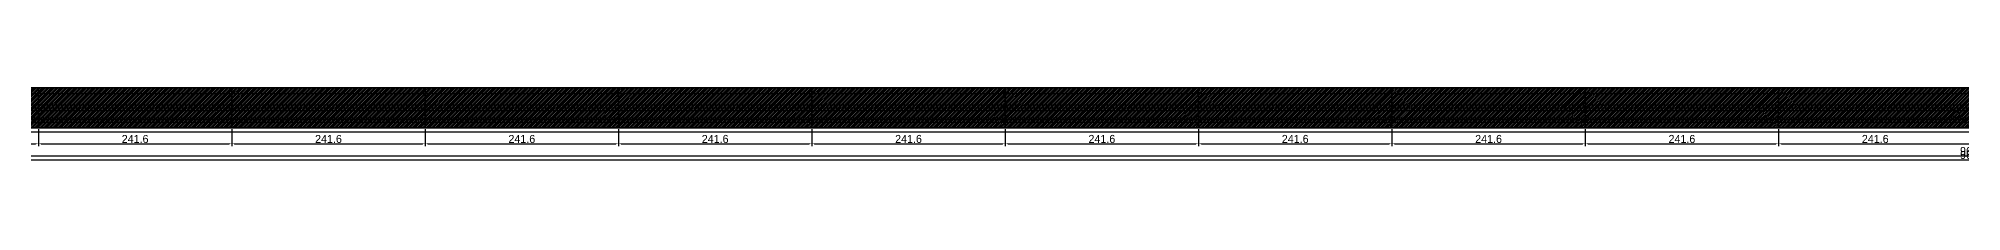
# Model space of a CAD drawing. Header units: metres. Extents: x 12791 to 22478, y 13116 to 13229.
# Drawn here: x 15212 to 17615, y 13116 to 13209 of the extents above; entities that cross this region are included whole.
import ezdxf

# ---------------------------------------------------------------- set-up
doc = ezdxf.new("R2010")
doc.units = ezdxf.units.M
for name, color, linetype in [('barrote', 251, 'CONTINUOUS'), ('COTA', 241, 'CONTINUOUS'), ('cotas', 241, 'CONTINUOUS'), ('Demarcação 1', 251, 'CONTINUOUS'), ('Hachura', 251, 'CONTINUOUS'), ('Laje_Perimetro', 7, 'CONTINUOUS'), ('Painéis', 200, 'CONTINUOUS'), ('presilha', 1, 'CONTINUOUS'), ('SARR_3.5x7', 81, 'CONTINUOUS')]:
    doc.layers.add(name, color=color, linetype=linetype)
doc.dimstyles.new('EZ DXF', dxfattribs={"dimtxt": 10, "dimasz": 3.5, "dimexe": 3, "dimexo": 1.5, "dimgap": 1, "dimtad": 1, "dimdec": 1, "dimdsep": 46, "dimcen": 2.5, "dimazin": 3, "dimtfac": 1, "dimtmove": 0, "dimatfit": 3})

msp = doc.modelspace()

# ---------------------------------------------------------------- hatches: boundary and pattern name
at = {"layer": 'Hachura'}
h = msp.add_hatch(color=3, dxfattribs=at)
h.dxf.hatch_style = 1
h.paths.add_polyline_path([(14969.9914, 13158.9905), (15211.5914, 13158.9905), (15211.5914, 13208.9905), (14969.9914, 13208.9905)])
h = msp.add_hatch(dxfattribs=at)
h.set_pattern_fill('ANSI31', scale=0.5)
h.paths.add_polyline_path([(14969.9914, 13158.9905), (15211.5914, 13158.9905), (15211.5914, 13208.9905), (14969.9914, 13208.9905)])
h = msp.add_hatch(color=3, dxfattribs=at)
h.dxf.hatch_style = 1
h.paths.add_polyline_path([(14969.9914, 13158.9905), (15211.5914, 13158.9905), (15211.5914, 13208.9905), (14969.9914, 13208.9905)])
h = msp.add_hatch(dxfattribs=at)
h.set_pattern_fill('ANSI31', scale=0.5)
h.paths.add_polyline_path([(14969.9914, 13158.9905), (15211.5914, 13158.9905), (15211.5914, 13208.9905), (14969.9914, 13208.9905)])
h = msp.add_hatch(color=3, dxfattribs=at)
h.dxf.hatch_style = 1
h.paths.add_polyline_path([(15211.5914, 13158.9905), (15453.1914, 13158.9905), (15453.1914, 13208.9905), (15211.5914, 13208.9905)])
h = msp.add_hatch(dxfattribs=at)
h.set_pattern_fill('ANSI31', scale=0.5)
h.paths.add_polyline_path([(15211.5914, 13158.9905), (15453.1914, 13158.9905), (15453.1914, 13208.9905), (15211.5914, 13208.9905)])
h = msp.add_hatch(color=3, dxfattribs=at)
h.dxf.hatch_style = 1
h.paths.add_polyline_path([(15211.5914, 13158.9905), (15453.1914, 13158.9905), (15453.1914, 13208.9905), (15211.5914, 13208.9905)])
h = msp.add_hatch(dxfattribs=at)
h.set_pattern_fill('ANSI31', scale=0.5)
h.paths.add_polyline_path([(15211.5914, 13158.9905), (15453.1914, 13158.9905), (15453.1914, 13208.9905), (15211.5914, 13208.9905)])
h = msp.add_hatch(color=3, dxfattribs=at)
h.dxf.hatch_style = 1
h.paths.add_polyline_path([(15453.1914, 13158.9905), (15694.7914, 13158.9905), (15694.7914, 13208.9905), (15453.1914, 13208.9905)])
h = msp.add_hatch(dxfattribs=at)
h.set_pattern_fill('ANSI31', scale=0.5)
h.paths.add_polyline_path([(15453.1914, 13158.9905), (15694.7914, 13158.9905), (15694.7914, 13208.9905), (15453.1914, 13208.9905)])
h = msp.add_hatch(color=3, dxfattribs=at)
h.dxf.hatch_style = 1
h.paths.add_polyline_path([(15453.1914, 13158.9905), (15694.7914, 13158.9905), (15694.7914, 13208.9905), (15453.1914, 13208.9905)])
h = msp.add_hatch(dxfattribs=at)
h.set_pattern_fill('ANSI31', scale=0.5)
h.paths.add_polyline_path([(15453.1914, 13158.9905), (15694.7914, 13158.9905), (15694.7914, 13208.9905), (15453.1914, 13208.9905)])
h = msp.add_hatch(color=3, dxfattribs=at)
h.dxf.hatch_style = 1
h.paths.add_polyline_path([(15694.7914, 13158.9905), (15936.3914, 13158.9905), (15936.3914, 13208.9905), (15694.7914, 13208.9905)])
h = msp.add_hatch(dxfattribs=at)
h.set_pattern_fill('ANSI31', scale=0.5)
h.paths.add_polyline_path([(15694.7914, 13158.9905), (15936.3914, 13158.9905), (15936.3914, 13208.9905), (15694.7914, 13208.9905)])
h = msp.add_hatch(color=3, dxfattribs=at)
h.dxf.hatch_style = 1
h.paths.add_polyline_path([(15694.7914, 13158.9905), (15936.3914, 13158.9905), (15936.3914, 13208.9905), (15694.7914, 13208.9905)])
h = msp.add_hatch(dxfattribs=at)
h.set_pattern_fill('ANSI31', scale=0.5)
h.paths.add_polyline_path([(15694.7914, 13158.9905), (15936.3914, 13158.9905), (15936.3914, 13208.9905), (15694.7914, 13208.9905)])
h = msp.add_hatch(color=3, dxfattribs=at)
h.dxf.hatch_style = 1
h.paths.add_polyline_path([(15936.3914, 13158.9905), (16177.9914, 13158.9905), (16177.9914, 13208.9905), (15936.3914, 13208.9905)])
h = msp.add_hatch(dxfattribs=at)
h.set_pattern_fill('ANSI31', scale=0.5)
h.paths.add_polyline_path([(15936.3914, 13158.9905), (16177.9914, 13158.9905), (16177.9914, 13208.9905), (15936.3914, 13208.9905)])
h = msp.add_hatch(color=3, dxfattribs=at)
h.dxf.hatch_style = 1
h.paths.add_polyline_path([(15936.3914, 13158.9905), (16177.9914, 13158.9905), (16177.9914, 13208.9905), (15936.3914, 13208.9905)])
h = msp.add_hatch(dxfattribs=at)
h.set_pattern_fill('ANSI31', scale=0.5)
h.paths.add_polyline_path([(15936.3914, 13158.9905), (16177.9914, 13158.9905), (16177.9914, 13208.9905), (15936.3914, 13208.9905)])
h = msp.add_hatch(color=3, dxfattribs=at)
h.dxf.hatch_style = 1
h.paths.add_polyline_path([(16177.9914, 13158.9905), (16419.5914, 13158.9905), (16419.5914, 13208.9905), (16177.9914, 13208.9905)])
h = msp.add_hatch(dxfattribs=at)
h.set_pattern_fill('ANSI31', scale=0.5)
h.paths.add_polyline_path([(16177.9914, 13158.9905), (16419.5914, 13158.9905), (16419.5914, 13208.9905), (16177.9914, 13208.9905)])
h = msp.add_hatch(color=3, dxfattribs=at)
h.dxf.hatch_style = 1
h.paths.add_polyline_path([(16177.9914, 13158.9905), (16419.5914, 13158.9905), (16419.5914, 13208.9905), (16177.9914, 13208.9905)])
h = msp.add_hatch(dxfattribs=at)
h.set_pattern_fill('ANSI31', scale=0.5)
h.paths.add_polyline_path([(16177.9914, 13158.9905), (16419.5914, 13158.9905), (16419.5914, 13208.9905), (16177.9914, 13208.9905)])
h = msp.add_hatch(color=3, dxfattribs=at)
h.dxf.hatch_style = 1
h.paths.add_polyline_path([(16419.5914, 13158.9905), (16661.1914, 13158.9905), (16661.1914, 13208.9905), (16419.5914, 13208.9905)])
h = msp.add_hatch(dxfattribs=at)
h.set_pattern_fill('ANSI31', scale=0.5)
h.paths.add_polyline_path([(16419.5914, 13158.9905), (16661.1914, 13158.9905), (16661.1914, 13208.9905), (16419.5914, 13208.9905)])
h = msp.add_hatch(color=3, dxfattribs=at)
h.dxf.hatch_style = 1
h.paths.add_polyline_path([(16419.5914, 13158.9905), (16661.1914, 13158.9905), (16661.1914, 13208.9905), (16419.5914, 13208.9905)])
h = msp.add_hatch(dxfattribs=at)
h.set_pattern_fill('ANSI31', scale=0.5)
h.paths.add_polyline_path([(16419.5914, 13158.9905), (16661.1914, 13158.9905), (16661.1914, 13208.9905), (16419.5914, 13208.9905)])
h = msp.add_hatch(color=3, dxfattribs=at)
h.dxf.hatch_style = 1
h.paths.add_polyline_path([(16661.1914, 13158.9905), (16902.7914, 13158.9905), (16902.7914, 13208.9905), (16661.1914, 13208.9905)])
h = msp.add_hatch(dxfattribs=at)
h.set_pattern_fill('ANSI31', scale=0.5)
h.paths.add_polyline_path([(16661.1914, 13158.9905), (16902.7914, 13158.9905), (16902.7914, 13208.9905), (16661.1914, 13208.9905)])
h = msp.add_hatch(color=3, dxfattribs=at)
h.dxf.hatch_style = 1
h.paths.add_polyline_path([(16661.1914, 13158.9905), (16902.7914, 13158.9905), (16902.7914, 13208.9905), (16661.1914, 13208.9905)])
h = msp.add_hatch(dxfattribs=at)
h.set_pattern_fill('ANSI31', scale=0.5)
h.paths.add_polyline_path([(16661.1914, 13158.9905), (16902.7914, 13158.9905), (16902.7914, 13208.9905), (16661.1914, 13208.9905)])
h = msp.add_hatch(color=3, dxfattribs=at)
h.dxf.hatch_style = 1
h.paths.add_polyline_path([(16902.7914, 13158.9905), (17144.3914, 13158.9905), (17144.3914, 13208.9905), (16902.7914, 13208.9905)])
h = msp.add_hatch(dxfattribs=at)
h.set_pattern_fill('ANSI31', scale=0.5)
h.paths.add_polyline_path([(16902.7914, 13158.9905), (17144.3914, 13158.9905), (17144.3914, 13208.9905), (16902.7914, 13208.9905)])
h = msp.add_hatch(color=3, dxfattribs=at)
h.dxf.hatch_style = 1
h.paths.add_polyline_path([(16902.7914, 13158.9905), (17144.3914, 13158.9905), (17144.3914, 13208.9905), (16902.7914, 13208.9905)])
h = msp.add_hatch(dxfattribs=at)
h.set_pattern_fill('ANSI31', scale=0.5)
h.paths.add_polyline_path([(16902.7914, 13158.9905), (17144.3914, 13158.9905), (17144.3914, 13208.9905), (16902.7914, 13208.9905)])
h = msp.add_hatch(color=3, dxfattribs=at)
h.dxf.hatch_style = 1
h.paths.add_polyline_path([(17144.3914, 13158.9905), (17385.9914, 13158.9905), (17385.9914, 13208.9905), (17144.3914, 13208.9905)])
h = msp.add_hatch(dxfattribs=at)
h.set_pattern_fill('ANSI31', scale=0.5)
h.paths.add_polyline_path([(17144.3914, 13158.9905), (17385.9914, 13158.9905), (17385.9914, 13208.9905), (17144.3914, 13208.9905)])
h = msp.add_hatch(color=3, dxfattribs=at)
h.dxf.hatch_style = 1
h.paths.add_polyline_path([(17144.3914, 13158.9905), (17385.9914, 13158.9905), (17385.9914, 13208.9905), (17144.3914, 13208.9905)])
h = msp.add_hatch(dxfattribs=at)
h.set_pattern_fill('ANSI31', scale=0.5)
h.paths.add_polyline_path([(17144.3914, 13158.9905), (17385.9914, 13158.9905), (17385.9914, 13208.9905), (17144.3914, 13208.9905)])
h = msp.add_hatch(color=3, dxfattribs=at)
h.dxf.hatch_style = 1
h.paths.add_polyline_path([(17385.9914, 13158.9905), (17627.5914, 13158.9905), (17627.5914, 13208.9905), (17385.9914, 13208.9905)])
h = msp.add_hatch(dxfattribs=at)
h.set_pattern_fill('ANSI31', scale=0.5)
h.paths.add_polyline_path([(17385.9914, 13158.9905), (17627.5914, 13158.9905), (17627.5914, 13208.9905), (17385.9914, 13208.9905)])
h = msp.add_hatch(color=3, dxfattribs=at)
h.dxf.hatch_style = 1
h.paths.add_polyline_path([(17385.9914, 13158.9905), (17627.5914, 13158.9905), (17627.5914, 13208.9905), (17385.9914, 13208.9905)])
h = msp.add_hatch(dxfattribs=at)
h.set_pattern_fill('ANSI31', scale=0.5)
h.paths.add_polyline_path([(17385.9914, 13158.9905), (17627.5914, 13158.9905), (17627.5914, 13208.9905), (17385.9914, 13208.9905)])

# ---------------------------------------------------------------- linework, layer by layer
at = {"layer": 'barrote'}
msp.add_line((12800.5914, 13171.4905), (22454.5914, 13171.4905), dxfattribs=at)
msp.add_line((12800.5914, 13171.4905), (22454.5914, 13171.4905), dxfattribs=at)
at = {"layer": 'Demarcação 1'}
msp.add_line((12795.5914, 13183.9905), (22459.5914, 13183.9905), dxfattribs=at)
msp.add_line((12795.5914, 13183.9905), (22459.5914, 13183.9905), dxfattribs=at)
at = {"layer": 'Laje_Perimetro'}
msp.add_lwpolyline([(12790.5914, 13153.9905), (22464.5914, 13153.9905), (22464.5914, 13168.9905), (12790.5914, 13168.9905)], close=True, dxfattribs=at)
msp.add_lwpolyline([(12790.5914, 13153.9905), (22464.5914, 13153.9905), (22464.5914, 13168.9905), (12790.5914, 13168.9905)], close=True, dxfattribs=at)
at = {"layer": 'Painéis'}
for points in [[(12795.5914, 13208.9905), (22459.5914, 13208.9905)], [(12795.5914, 13208.9905), (22459.5914, 13208.9905)], [(14969.9914, 13158.9905), (15211.5914, 13158.9905), (15211.5914, 13208.9905), (14969.9914, 13208.9905)], [(14969.9914, 13158.9905), (15211.5914, 13158.9905), (15211.5914, 13208.9905), (14969.9914, 13208.9905)], [(15211.5914, 13158.9905), (15211.5914, 13208.9905)], [(15211.5914, 13158.9905), (15453.1914, 13158.9905), (15453.1914, 13208.9905), (15211.5914, 13208.9905)], [(15211.5914, 13158.9905), (15211.5914, 13208.9905)], [(15211.5914, 13158.9905), (15453.1914, 13158.9905), (15453.1914, 13208.9905), (15211.5914, 13208.9905)], [(15453.1914, 13158.9905), (15453.1914, 13208.9905)], [(15453.1914, 13158.9905), (15694.7914, 13158.9905), (15694.7914, 13208.9905), (15453.1914, 13208.9905)], [(15453.1914, 13158.9905), (15453.1914, 13208.9905)], [(15453.1914, 13158.9905), (15694.7914, 13158.9905), (15694.7914, 13208.9905), (15453.1914, 13208.9905)], [(15694.7914, 13158.9905), (15694.7914, 13208.9905)], [(15694.7914, 13158.9905), (15936.3914, 13158.9905), (15936.3914, 13208.9905), (15694.7914, 13208.9905)], [(15694.7914, 13158.9905), (15694.7914, 13208.9905)], [(15694.7914, 13158.9905), (15936.3914, 13158.9905), (15936.3914, 13208.9905), (15694.7914, 13208.9905)], [(15936.3914, 13158.9905), (15936.3914, 13208.9905)], [(15936.3914, 13158.9905), (16177.9914, 13158.9905), (16177.9914, 13208.9905), (15936.3914, 13208.9905)], [(15936.3914, 13158.9905), (15936.3914, 13208.9905)], [(15936.3914, 13158.9905), (16177.9914, 13158.9905), (16177.9914, 13208.9905), (15936.3914, 13208.9905)], [(16177.9914, 13158.9905), (16177.9914, 13208.9905)], [(16177.9914, 13158.9905), (16419.5914, 13158.9905), (16419.5914, 13208.9905), (16177.9914, 13208.9905)], [(16177.9914, 13158.9905), (16177.9914, 13208.9905)], [(16177.9914, 13158.9905), (16419.5914, 13158.9905), (16419.5914, 13208.9905), (16177.9914, 13208.9905)], [(16419.5914, 13158.9905), (16419.5914, 13208.9905)], [(16419.5914, 13158.9905), (16661.1914, 13158.9905), (16661.1914, 13208.9905), (16419.5914, 13208.9905)], [(16419.5914, 13158.9905), (16419.5914, 13208.9905)], [(16419.5914, 13158.9905), (16661.1914, 13158.9905), (16661.1914, 13208.9905), (16419.5914, 13208.9905)], [(16661.1914, 13158.9905), (16661.1914, 13208.9905)], [(16661.1914, 13158.9905), (16902.7914, 13158.9905), (16902.7914, 13208.9905), (16661.1914, 13208.9905)], [(16661.1914, 13158.9905), (16661.1914, 13208.9905)], [(16661.1914, 13158.9905), (16902.7914, 13158.9905), (16902.7914, 13208.9905), (16661.1914, 13208.9905)], [(16902.7914, 13158.9905), (16902.7914, 13208.9905)], [(16902.7914, 13158.9905), (17144.3914, 13158.9905), (17144.3914, 13208.9905), (16902.7914, 13208.9905)], [(16902.7914, 13158.9905), (16902.7914, 13208.9905)], [(16902.7914, 13158.9905), (17144.3914, 13158.9905), (17144.3914, 13208.9905), (16902.7914, 13208.9905)], [(17144.3914, 13158.9905), (17144.3914, 13208.9905)], [(17144.3914, 13158.9905), (17385.9914, 13158.9905), (17385.9914, 13208.9905), (17144.3914, 13208.9905)], [(17144.3914, 13158.9905), (17144.3914, 13208.9905)], [(17144.3914, 13158.9905), (17385.9914, 13158.9905), (17385.9914, 13208.9905), (17144.3914, 13208.9905)], [(17385.9914, 13158.9905), (17385.9914, 13208.9905)], [(17385.9914, 13158.9905), (17627.5914, 13158.9905), (17627.5914, 13208.9905), (17385.9914, 13208.9905)], [(17385.9914, 13158.9905), (17385.9914, 13208.9905)], [(17385.9914, 13158.9905), (17627.5914, 13158.9905), (17627.5914, 13208.9905), (17385.9914, 13208.9905)], [(12795.5914, 13158.9905), (22459.5914, 13158.9905)], [(12795.5914, 13158.9905), (22459.5914, 13158.9905)]]:
    msp.add_lwpolyline(points, close=True, dxfattribs=at)
at = {"layer": 'presilha'}
msp.add_circle((17607.5914, 13175.6572), 4, dxfattribs=at)
msp.add_circle((17607.5914, 13175.6572), 4, dxfattribs=at)
at = {"layer": 'SARR_3.5x7'}
for p, q in [((14969.9914, 13201.9905), (15211.5914, 13201.9905)), ((14969.9914, 13201.9905), (15211.5914, 13201.9905)), ((15211.5914, 13201.9905), (15453.1914, 13201.9905)), ((15211.5914, 13201.9905), (15453.1914, 13201.9905)), ((15453.1914, 13201.9905), (15694.7914, 13201.9905)), ((15453.1914, 13201.9905), (15694.7914, 13201.9905)), ((15694.7914, 13201.9905), (15936.3914, 13201.9905)), ((15694.7914, 13201.9905), (15936.3914, 13201.9905)), ((15936.3914, 13201.9905), (16177.9914, 13201.9905)), ((15936.3914, 13201.9905), (16177.9914, 13201.9905)), ((16177.9914, 13201.9905), (16419.5914, 13201.9905)), ((16177.9914, 13201.9905), (16419.5914, 13201.9905)), ((16419.5914, 13201.9905), (16661.1914, 13201.9905)), ((16419.5914, 13201.9905), (16661.1914, 13201.9905)), ((16661.1914, 13201.9905), (16902.7914, 13201.9905)), ((16661.1914, 13201.9905), (16902.7914, 13201.9905)), ((16902.7914, 13201.9905), (17144.3914, 13201.9905)), ((16902.7914, 13201.9905), (17144.3914, 13201.9905)), ((17144.3914, 13201.9905), (17385.9914, 13201.9905)), ((17144.3914, 13201.9905), (17385.9914, 13201.9905)), ((17385.9914, 13201.9905), (17627.5914, 13201.9905)), ((17385.9914, 13201.9905), (17627.5914, 13201.9905)), ((14969.9914, 13187.4905), (15211.5914, 13187.4905)), ((14969.9914, 13187.4905), (15211.5914, 13187.4905)), ((14969.9914, 13180.4905), (15211.5914, 13180.4905)), ((14969.9914, 13180.4905), (15211.5914, 13180.4905)), ((15211.5914, 13187.4905), (15453.1914, 13187.4905)), ((15211.5914, 13187.4905), (15453.1914, 13187.4905)), ((15211.5914, 13180.4905), (15453.1914, 13180.4905)), ((15211.5914, 13180.4905), (15453.1914, 13180.4905)), ((15453.1914, 13187.4905), (15694.7914, 13187.4905)), ((15453.1914, 13187.4905), (15694.7914, 13187.4905)), ((15453.1914, 13180.4905), (15694.7914, 13180.4905)), ((15453.1914, 13180.4905), (15694.7914, 13180.4905)), ((15694.7914, 13187.4905), (15936.3914, 13187.4905)), ((15694.7914, 13187.4905), (15936.3914, 13187.4905)), ((15694.7914, 13180.4905), (15936.3914, 13180.4905)), ((15694.7914, 13180.4905), (15936.3914, 13180.4905)), ((15936.3914, 13187.4905), (16177.9914, 13187.4905)), ((15936.3914, 13187.4905), (16177.9914, 13187.4905)), ((15936.3914, 13180.4905), (16177.9914, 13180.4905)), ((15936.3914, 13180.4905), (16177.9914, 13180.4905)), ((16177.9914, 13187.4905), (16419.5914, 13187.4905)), ((16177.9914, 13187.4905), (16419.5914, 13187.4905)), ((16177.9914, 13180.4905), (16419.5914, 13180.4905)), ((16177.9914, 13180.4905), (16419.5914, 13180.4905)), ((16419.5914, 13187.4905), (16661.1914, 13187.4905)), ((16419.5914, 13187.4905), (16661.1914, 13187.4905)), ((16419.5914, 13180.4905), (16661.1914, 13180.4905)), ((16419.5914, 13180.4905), (16661.1914, 13180.4905)), ((16661.1914, 13187.4905), (16902.7914, 13187.4905)), ((16661.1914, 13187.4905), (16902.7914, 13187.4905)), ((16661.1914, 13180.4905), (16902.7914, 13180.4905)), ((16661.1914, 13180.4905), (16902.7914, 13180.4905)), ((16902.7914, 13187.4905), (17144.3914, 13187.4905)), ((16902.7914, 13187.4905), (17144.3914, 13187.4905)), ((16902.7914, 13180.4905), (17144.3914, 13180.4905)), ((16902.7914, 13180.4905), (17144.3914, 13180.4905)), ((17144.3914, 13187.4905), (17385.9914, 13187.4905)), ((17144.3914, 13187.4905), (17385.9914, 13187.4905)), ((17144.3914, 13180.4905), (17385.9914, 13180.4905)), ((17144.3914, 13180.4905), (17385.9914, 13180.4905)), ((17385.9914, 13187.4905), (17627.5914, 13187.4905)), ((17385.9914, 13187.4905), (17627.5914, 13187.4905)), ((17385.9914, 13180.4905), (17627.5914, 13180.4905)), ((17385.9914, 13180.4905), (17627.5914, 13180.4905)), ((14969.9914, 13165.9905), (15211.5914, 13165.9905)), ((14969.9914, 13165.9905), (15211.5914, 13165.9905)), ((15211.5914, 13165.9905), (15453.1914, 13165.9905)), ((15211.5914, 13165.9905), (15453.1914, 13165.9905)), ((15453.1914, 13165.9905), (15694.7914, 13165.9905)), ((15453.1914, 13165.9905), (15694.7914, 13165.9905)), ((15694.7914, 13165.9905), (15936.3914, 13165.9905)), ((15694.7914, 13165.9905), (15936.3914, 13165.9905)), ((15936.3914, 13165.9905), (16177.9914, 13165.9905)), ((15936.3914, 13165.9905), (16177.9914, 13165.9905)), ((16177.9914, 13165.9905), (16419.5914, 13165.9905)), ((16177.9914, 13165.9905), (16419.5914, 13165.9905)), ((16419.5914, 13165.9905), (16661.1914, 13165.9905)), ((16419.5914, 13165.9905), (16661.1914, 13165.9905)), ((16661.1914, 13165.9905), (16902.7914, 13165.9905)), ((16661.1914, 13165.9905), (16902.7914, 13165.9905)), ((16902.7914, 13165.9905), (17144.3914, 13165.9905)), ((16902.7914, 13165.9905), (17144.3914, 13165.9905)), ((17144.3914, 13165.9905), (17385.9914, 13165.9905)), ((17144.3914, 13165.9905), (17385.9914, 13165.9905)), ((17385.9914, 13165.9905), (17627.5914, 13165.9905)), ((17385.9914, 13165.9905), (17627.5914, 13165.9905))]:
    msp.add_line(p, q, dxfattribs=at)

# ---------------------------------------------------------------- dimensions: what is measured, and where the dimension line sits
at = {"layer": 'COTA', "color": 1}
for base, p1, p2 in [((12795.5914, 13118.9905), (12795.5914, 13158.9905), (22459.5914, 13158.9905)), ((12795.5914, 13118.9905), (12795.5914, 13158.9905), (22459.5914, 13158.9905)), ((14969.9914, 13138.9905), (14969.9914, 13158.9905), (15211.5914, 13158.9905)), ((14969.9914, 13138.9905), (14969.9914, 13158.9905), (15211.5914, 13158.9905)), ((15211.5914, 13138.9905), (15211.5914, 13158.9905), (15453.1914, 13158.9905)), ((15211.5914, 13138.9905), (15211.5914, 13158.9905), (15453.1914, 13158.9905)), ((15453.1914, 13138.9905), (15453.1914, 13158.9905), (15694.7914, 13158.9905)), ((15453.1914, 13138.9905), (15453.1914, 13158.9905), (15694.7914, 13158.9905)), ((15694.7914, 13138.9905), (15694.7914, 13158.9905), (15936.3914, 13158.9905)), ((15694.7914, 13138.9905), (15694.7914, 13158.9905), (15936.3914, 13158.9905)), ((15936.3914, 13138.9905), (15936.3914, 13158.9905), (16177.9914, 13158.9905)), ((15936.3914, 13138.9905), (15936.3914, 13158.9905), (16177.9914, 13158.9905)), ((16177.9914, 13138.9905), (16177.9914, 13158.9905), (16419.5914, 13158.9905)), ((16177.9914, 13138.9905), (16177.9914, 13158.9905), (16419.5914, 13158.9905)), ((16419.5914, 13138.9905), (16419.5914, 13158.9905), (16661.1914, 13158.9905)), ((16419.5914, 13138.9905), (16419.5914, 13158.9905), (16661.1914, 13158.9905)), ((16661.1914, 13138.9905), (16661.1914, 13158.9905), (16902.7914, 13158.9905)), ((16661.1914, 13138.9905), (16661.1914, 13158.9905), (16902.7914, 13158.9905)), ((16902.7914, 13138.9905), (16902.7914, 13158.9905), (17144.3914, 13158.9905)), ((16902.7914, 13138.9905), (16902.7914, 13158.9905), (17144.3914, 13158.9905)), ((17144.3914, 13138.9905), (17144.3914, 13158.9905), (17385.9914, 13158.9905)), ((17144.3914, 13138.9905), (17144.3914, 13158.9905), (17385.9914, 13158.9905)), ((17385.9914, 13138.9905), (17385.9914, 13158.9905), (17627.5914, 13158.9905)), ((17385.9914, 13138.9905), (17385.9914, 13158.9905), (17627.5914, 13158.9905))]:
    msp.add_linear_dim(base=base, p1=p1, p2=p2, dimstyle='EZ DXF', dxfattribs=at).render()
at = {"layer": 'cotas'}
msp.add_linear_dim(base=(12795.5914, 13123.9905), p1=(12795.5914, 13138.9905), p2=(22459.5914, 13138.9905), dimstyle='EZ DXF', dxfattribs=at).render()
msp.add_linear_dim(base=(12795.5914, 13123.9905), p1=(12795.5914, 13138.9905), p2=(22459.5914, 13138.9905), dimstyle='EZ DXF', dxfattribs=at).render()

doc.saveas('drawing.dxf')
